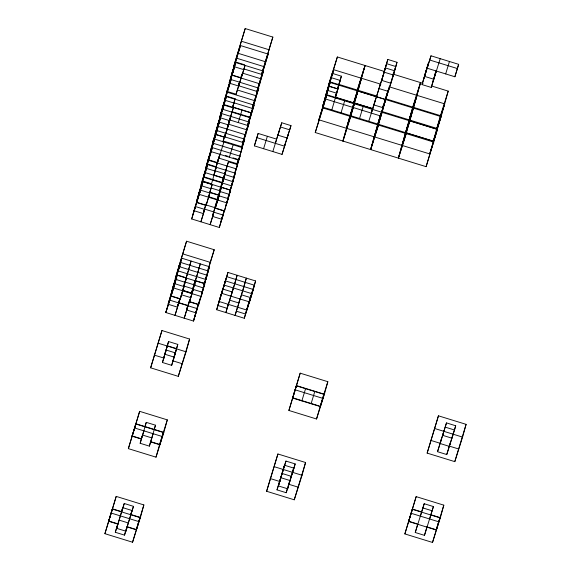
<?xml version="1.0" encoding="UTF-8"?>
<svg xmlns="http://www.w3.org/2000/svg" width="571" height="571" viewBox="0 0 571 571"><rect width="100%" height="100%" fill="white"/><g stroke="black" fill="none" stroke-linecap="round" stroke-linejoin="round"><path stroke-width="0.86" d="M165.883 312.53L177.181 275.236L204.832 283.766L193.533 321.059L165.797 312.523L169.566 300.089L178.78 302.937L175.011 315.363L178.78 302.937M104.907 533.692L116.213 496.399L143.856 504.928L140.345 517.69L132.558 542.222L104.907 533.692L116.213 496.399M128.361 448.635L139.659 411.341L167.31 419.871L163.791 432.625L156.011 457.164L128.361 448.635L139.659 411.341M150.637 367.824L161.943 330.53L189.593 339.053L186.075 351.815L178.288 376.353L150.637 367.824L161.943 330.53M170.572 295.514L181.871 258.22L209.521 266.75L201.984 292.202M176.939 279.019L175.261 278.505L186.567 241.212L214.211 249.741L205.332 279.419M221.42 187.331L217.651 199.764L221.42 187.331L230.634 190.179L219.328 227.486L191.678 218.957L202.983 181.649L212.205 184.49L208.693 196.103M213.961 138.146L210.442 150.908L218.222 126.377L221.662 113.586L249.391 122.144L241.847 147.589M245.195 28.55L233.896 65.843L245.195 28.55L272.845 37.079L261.539 74.373L243.945 68.948M169.566 300.089L168.395 304.343L177.61 307.191M181.871 258.22L168.145 304.015L171.907 291.588M216.473 129.945L215.303 134.199L224.517 137.04L222.961 141.951M125.934 531.201L127.112 526.947L136.326 529.795L140.095 517.362L130.873 514.521L125.934 531.201L116.72 528.361L117.89 524.107L108.676 521.266L109.846 517.012L112.444 508.832L121.659 511.673L124.257 503.501L133.471 506.341L124.514 535.127L115.299 532.286L117.769 523.942M144.984 426.451L146.283 422.362L155.498 425.202L149.388 446.137L140.173 443.296L141.344 439.042L132.129 436.201L135.891 423.768L163.542 432.297L159.78 444.73L150.558 441.89L153.156 433.71M195.439 206.545L194.268 210.799L203.483 213.64L200.892 221.819L204.661 209.386L195.439 206.545L192.848 214.725M194.026 210.449L197.794 198.023M198.965 193.769L202.484 181.007L211.698 183.855M211.862 146.983L208.344 159.744L217.558 162.585L219.906 154.077M217.722 125.72L221.241 112.958M222.419 108.704L225.93 95.942L235.152 98.79L232.804 107.291M230.627 78.934L229.449 83.188L238.671 86.028L239.841 81.774L236.073 94.208L226.858 91.36L234.638 66.828L243.86 69.669L236.073 94.208M231.797 74.68L235.316 61.918L244.531 64.759M226.466 130.338L230.877 116.434L224.767 137.368L215.553 134.528L219.064 121.766M108.676 521.266L112.444 508.832M132.129 436.201L135.891 423.768M174.59 283.416L173.42 287.67L176.011 279.49L185.225 282.331L182.891 289.69M188.744 269.569L186.153 277.749L176.931 274.908L180.7 262.474L208.351 271.004L204.582 283.437L195.368 280.597L194.197 284.843L184.975 282.003M200.392 189.822L199.222 194.076L201.813 185.903L211.027 188.744M212.112 147.311L210.942 151.565L238.592 160.094L242.354 147.661L214.703 139.131L206.923 163.67M220.32 117.54L221.491 113.286M233.218 70.754L232.047 75.008L241.262 77.849L242.432 73.595M165.797 312.523L173.663 287.998L177.181 275.236M175.261 278.505L186.567 241.212M191.678 218.978L202.983 181.649L230.627 190.193L225.802 205.424M207.673 164.655L196.367 201.948L207.673 164.655L235.323 173.184L229.207 194.119L230.149 190.714M212.362 147.639L201.063 184.933L212.362 147.639L240.013 156.168L232.732 180.771M217.051 130.623L205.753 167.924L217.051 130.623L244.702 139.153L237.158 164.605M226.43 96.599L215.131 133.892L226.43 96.599L254.081 105.128L242.782 142.422L224.346 136.74M231.119 79.59L219.821 116.884L231.119 79.59L258.77 88.12L247.471 125.413L229.877 119.981M235.809 62.574L224.51 99.868L235.809 62.574L263.459 71.104L252.161 108.397L233.732 102.716M240.505 45.566L229.199 82.859L240.505 45.566L268.156 54.095L256.85 91.389L238.421 85.7L239.121 83.145M178.066 304.307L177.36 306.863L179.951 298.683L170.736 295.842M203.476 212.448L205.71 204.953M225.024 173.862L214.967 170.765L215.902 167.36M217.08 163.106L216.138 166.511L220.028 154.241M218.015 159.709L217.315 162.257L219.128 156.533M224.753 136.191L225.452 133.635L224.653 136.062M141.579 438.193L142.279 435.644M162.45 362.485L168.559 341.551L177.781 344.392L174.262 357.153L171.664 365.326L162.45 362.485L168.559 341.551M200.157 299.632L202.491 292.273L193.269 289.426L188.08 305.785L178.866 302.944L180.036 298.69M203.483 213.64L204.661 209.386M203.504 212.476L206.538 202.562M235.074 172.856L237.664 164.676L228.45 161.829L222.09 182.442L203.654 176.753L207.173 163.998L216.388 166.839L211.313 184.504M241.248 76.671L241.954 74.116M224.767 137.368L225.702 133.971M228.286 124.614L225.938 133.114L228.536 124.942L219.314 122.094L216.723 130.274M116.72 528.361L122.829 507.426L121.537 511.509M140.173 443.296L146.283 422.362M180.286 299.018L184.055 286.585L174.84 283.744L171.072 296.171L180.286 299.018L182.634 290.511L191.849 293.351L195.617 280.925L189.508 301.859L198.722 304.7L199.893 300.446M183.105 288.812L186.403 278.077L185.225 282.331M186.153 277.749L186.853 275.201M206.088 205.446L209.85 193.012L200.635 190.172L198.044 198.351L196.867 202.605L206.088 205.446L209.85 193.012M229.77 119.532L230.705 116.127M115.299 532.286L124.257 503.501M223.925 141.979L214.967 170.765M216.302 129.638L224.089 105.107L233.303 107.948L229.799 119.567M243.86 69.669L245.03 65.415L240.098 80.954M124.514 535.127L125.684 530.873M187.752 305.449L186.574 309.703L189.172 301.524M213.633 211.884L212.455 216.138L216.223 203.704L213.633 211.884L204.411 209.043M187.995 305.778L184.233 318.211L187.995 305.778L197.216 308.618L193.448 321.052L197.052 308.297M149.388 446.137L150.558 441.89M171.664 365.326L172.606 361.928M188.08 305.785L189.258 301.531M193.712 285.372L191.599 293.023L183.22 290.439M194.647 281.967L193.947 284.515L194.725 282.067M212.705 216.466L213.882 212.212L223.097 215.06L221.926 219.307L212.705 216.466L210.114 224.646L213.882 212.212M242.018 110.139L238.257 122.565M131.109 513.672L131.815 511.116M225.695 206.859L224.524 211.113L215.31 208.272L219.071 195.839L228.293 198.679L225.952 206.045M219.992 191.278L226.102 170.336L214.803 207.63M224.681 174.262L225.852 170.008M193.269 289.426L189.508 301.859M219.071 195.839L215.31 208.272M228.45 161.829L219.492 190.621M233.139 144.82L229.371 157.253M132.558 542.222L143.856 504.928M156.011 457.164L160.337 441.861M178.288 376.353L189.593 339.053M203.619 284.479L204.09 282.781M219.328 227.486L221.441 219.835M221.912 218.129L224.146 210.642M242.782 142.422L254.081 105.128M247.471 125.413L258.77 88.12M252.161 108.397L263.459 71.104M256.85 91.389L268.156 54.095M261.539 74.373L272.845 37.079M136.326 529.795L140.095 517.362M159.78 444.73L163.542 432.297M220.991 112.63L223.589 104.45L251.24 112.979L250.062 117.233L232.468 111.809M201.299 295.343L202.241 291.945M227.808 199.208L226.865 202.605L229.463 194.425L220.249 191.585M231.319 186.46L230.384 189.865L232.975 181.685L223.761 178.844L218.051 196.838M232.49 182.213L231.555 185.611L234.146 177.431L224.931 174.59L222.34 182.77M233.896 177.103L234.602 174.555M276.578 139.124L281.767 122.765L290.989 125.613L282.031 154.398L254.38 145.869L258.149 133.436L276.578 139.124L275.408 143.378M254.38 145.869L258.149 133.436M216.659 309.732L227.957 272.438L255.608 280.968L252.089 293.73L244.309 318.261L216.659 309.732L227.957 272.438M222.769 288.79L219.25 301.552L246.9 310.082L249.013 302.423M225.359 280.618L221.848 293.373L249.498 301.902L253.01 289.147M267.364 136.283L263.595 148.71M228.343 304.229L225.873 312.573L237.172 275.279L235.88 279.369M227.279 307.469L227.986 304.921M228.464 304.393L229.642 300.146L238.856 302.987L240.155 298.897M231.062 296.221L232.233 291.967L223.018 289.119M232.468 291.117L233.175 288.562M279.176 130.945L278.006 135.199L287.22 138.039L288.391 133.785M272.817 151.558L281.767 122.765M237.557 307.077L235.088 315.42L246.394 278.127L244.831 283.03M237.686 307.241L239.799 299.582M240.277 299.061L244.045 286.628M282.031 154.398L285.536 142.786M285.564 142.814L284.622 146.219L256.979 137.69M244.309 318.261L247.122 308.055M250.184 298.176L249.249 301.574L254.438 285.222L226.787 276.692L219 301.224M385.539 99.554L378.416 125.063L370.636 149.595L315.249 132.536L326.548 95.243L437.407 129.374L426.109 166.668L370.722 149.602L377.759 124.085L385.539 99.554L330.152 82.488L318.854 119.782L326.633 95.243M384.369 71.461L337.361 56.979L329.574 81.517L322.615 107.077L328.732 86.135L337.946 88.983L331.837 109.918M315.249 132.536L323.036 107.998L330.152 82.488M333.757 69.733L322.458 107.027L333.757 69.733L380.85 84.215M337.361 56.979L326.062 94.272L328.732 86.135M336.212 93.715L335.512 96.263L337.611 89.754M337.854 87.763L338.56 85.207M341.387 76.179L337.868 88.94L328.653 86.093L332.172 73.338L341.387 76.179L338.796 84.358L377.424 96.249M344.82 100.332L341.051 112.765M350.808 113.001L346.59 128.318L354.37 103.779M350.894 113.008L350.266 115.606L357.974 91.025L365.012 65.508L357.225 90.04M353.706 102.801L365.097 65.515L353.792 102.809L373.063 108.754L335.191 97.113M351.058 113.058L350.351 115.613L354.12 103.18M352.864 107.427L354.034 103.173M354.198 103.772L342.9 141.066L350.023 115.549L357.803 91.017M361.407 78.263L350.765 116.534L342.985 141.066M363.334 106.02L359.566 118.454M266.614 491.274L277.913 453.981L305.564 462.51L302.045 475.272L294.258 499.803L266.614 491.274L277.913 453.981M288.89 410.463L300.189 373.17L327.84 381.699L324.321 394.461L316.541 418.993L288.89 410.463L300.189 373.17M292.659 398.037L296.42 385.603L324.071 394.133L322.9 398.387L320.31 406.566L292.659 398.037L296.42 385.603M371.378 113.122L372.549 108.868L326.384 94.643M375.147 100.689L373.976 104.943L383.191 107.783M380.257 84.308L379.08 88.562L388.301 91.403L389.472 87.149M371.771 111.316L384.269 72.203L387.788 59.448L397.002 62.289L393.49 75.051L377.845 124.093M370.636 149.595L374.155 136.84L382.02 112.309M276.999 489.868L285.957 461.075L295.171 463.923L294.001 468.177L286.214 492.709L276.999 489.868L285.957 461.075M379.016 119.839L374.326 136.847L382.106 112.316L388.201 90.197L385.653 97.798M379.487 118.14L380.186 115.585M380.743 113.886L378.002 124.143L386.96 95.35M278.42 485.942L284.536 465.001L278.42 485.942L287.641 488.783L293.515 468.698L292.195 472.752M381.535 112.558L380.593 115.963L325.213 98.897M305.642 388.444L301.873 400.878M385.703 99.582L388.758 88.505M391.834 79.826L390.892 83.223L381.678 80.383L387.788 59.448M393.005 75.572L392.063 78.969L394.661 70.797L385.446 67.949L368.787 121.295M286.214 492.709L287.391 488.455M287.641 488.783L289.982 480.275L288.169 486M290.453 478.577L291.153 476.021M314.857 391.292L311.088 403.718M294.258 499.803L305.564 462.51M316.541 418.993L322.472 398.622M320.31 406.566L324.071 394.133M392.834 74.052L420.477 82.581L412.697 107.112L402.063 145.384L409.842 120.852L416.88 95.336L409.093 119.867M423.082 83.359L420.563 82.588L413.447 108.097L405.574 132.629M440.22 58.649L431.269 87.434L422.048 84.594L428.164 63.652L424.646 76.414L433.86 79.255L436.208 70.754L434.909 74.837M428.414 63.981L427.236 68.234L454.887 76.764L458.656 64.337L431.005 55.808L423.225 80.34M422.048 84.594L431.005 55.808M431.269 87.434L433.375 79.783M449.441 61.49L445.673 73.923M426.109 166.668L437.407 129.374M429.706 153.913L441.012 116.62L429.706 153.913L318.768 119.774M405.66 132.629L433.31 141.158L440.434 115.649L448.214 91.117L431.455 85.943M433.31 141.158L441.098 116.627L448.214 91.117M454.887 76.764L458.656 64.337M404.86 533.921L416.159 496.627L443.81 505.157L440.291 517.918L432.511 542.45L404.86 533.921L416.159 496.627M427.144 453.11L438.442 415.816L466.093 424.346L462.574 437.108L454.787 461.639L427.144 453.11L438.442 415.816M421.612 511.902L424.203 503.722L433.425 506.57L430.827 514.742L440.048 517.59L436.28 530.016L408.629 521.487L412.398 509.061L421.612 511.902L420.442 516.155M408.629 521.487L412.398 509.061M433.425 506.57L424.467 535.355L415.253 532.507L417.722 524.171M437.529 451.697L446.486 422.911L455.701 425.759L454.53 430.006L446.743 454.545L437.529 451.697L446.486 422.911M441.297 439.27L440.127 443.524L449.341 446.365L450.512 442.111M443.888 431.091L442.718 435.345L451.932 438.185L453.11 433.931M415.253 532.507L424.203 503.722M424.467 535.355L426.68 527.832M446.743 454.545L455.701 425.759M429.656 518.996L430.591 515.599M432.511 542.45L443.81 505.157M454.787 461.639L466.093 424.346M436.28 530.016L437.45 525.763M231.548 74.351L234.139 66.172M230.377 78.605L232.968 70.426M222.169 108.376L224.76 100.196L233.974 103.044L232.683 107.127M217.48 125.392L220.071 117.212M221.741 113.615L212.705 142.379L220.492 117.84L229.706 120.688L224.774 136.226M215.553 134.528L218.143 126.348L245.873 134.906M208.094 159.416L210.692 151.236M203.404 176.425L206.003 168.252L215.217 171.093L213.918 175.183M202.234 180.679L204.825 172.499L223.261 178.188M198.715 193.441L201.306 185.261M197.545 197.694L200.135 189.515M172.92 287.013L175.511 278.834L171.743 291.26M176.931 274.908L179.53 266.728L207.18 275.258L204.582 283.437M240.627 78.177L241.405 75.722M238.421 85.7L239.713 81.61M235.152 98.79L232.554 106.963L250.99 112.651M228.636 122.672L229.414 120.217M229.927 118.582L233.303 107.948M228.757 122.836L229.535 120.381M224.132 137.697L223.097 140.966L241.612 146.676L249.391 122.144M216.388 166.839L213.797 175.019L223.846 178.116M209.607 192.67L212.205 184.49M189.536 265.972L191.092 261.068L185.24 281.189M188.623 269.405L189.915 265.322M184.854 281.838L183.555 285.928L192.777 288.769M178.53 302.609L179.572 299.332M178.866 302.944L184.055 286.585M164.798 353.977L167.389 345.805L176.603 348.645L174.012 356.825M163.62 358.231L166.218 350.052L175.433 352.899L172.842 361.079L177.781 344.392M141.344 439.042L143.935 430.862M198.751 268.813L200.307 263.909L194.197 284.843M197.837 272.253L199.136 268.163M191.214 293.68L197.959 272.417M248.642 121.159L251.24 112.979M238.528 158.617L236.915 163.691L218.486 158.003M241.212 150.152L244.702 139.153M234.909 172.242L236.251 168.01M236.794 166.318L240.013 156.168M233.775 176.939L234.553 174.49M232.097 183.334L235.323 173.184M154.206 429.292L155.498 425.202M228.043 197.223L228.821 194.775M229.342 193.134L230.12 190.685M227.508 199.479L228.95 194.939M221.933 218.165L224.267 210.806L215.053 207.958M220.763 222.419L223.097 215.06M207.501 270.89L214.211 249.741M131.009 513.536L131.787 511.081M203.719 284.494L204.254 282.802M125.948 530.059L126.726 527.604M131.137 513.7L133.471 506.341M204.154 283.673L209.521 266.75M196.966 308.29L200.271 298.148M201.884 293.073L204.832 283.766M195.796 312.544L198.387 304.364L190.007 301.781M194.618 316.798L197.216 308.618M201.327 295.378L203.661 288.02L194.447 285.172M160.872 440.17L167.31 419.871M234.445 284.444L236.001 279.533M229.899 299.325L230.941 296.056M231.719 293.601L234.831 283.787M285.8 141.965L290.989 125.613M243.66 287.284L245.216 282.374M248.092 304.657L249.97 298.733M250.419 297.32L255.608 280.968M246.915 308.94L248.985 302.394M328.404 85.764L331.002 77.592L340.216 80.432L337.618 88.612M324.963 98.569L327.554 90.389L336.776 93.237L335.477 97.327M337.225 90.411L339.046 84.686L329.824 81.846M335.348 97.163L337.946 88.983M353.627 102.794L361.493 78.27M350.109 115.556L357.889 91.025M346.419 128.304L354.284 103.772M384.019 71.875L386.617 63.695L395.831 66.543L393.241 74.722L397.002 62.289M382.784 107.105L383.591 104.572M382.87 107.112L385.289 99.497M385.825 97.805L389.315 86.806M386.874 95.328L391.806 79.79M370.722 149.602L378.502 125.07M290.246 479.462L295.171 463.923M420.563 82.588L409.264 119.881L417.051 95.343M409.179 119.874L416.966 95.336M409.757 120.845L401.891 145.377L398.372 158.131L406.152 133.6L413.276 108.083L405.489 132.622L398.458 158.138L406.238 133.607M424.396 76.086L426.987 67.906M323.008 396.931L327.84 381.699M434.788 74.673L435.566 72.224M433.61 78.926L434.388 76.478M432.44 83.18L436.33 70.918M436.829 128.404L444.616 103.865M437.707 524.949L440.048 517.59M429.835 60.055L457.485 68.584M384.269 72.203L393.49 75.051M241.676 41.312L269.326 49.841M389.229 86.806L444.695 103.872L436.915 128.411L381.442 111.338M237.408 53.082L265.058 61.611M385.889 98.84L440.434 115.649M357.974 91.025L441.098 116.627M236.986 58.321L264.637 66.85M409.842 120.852L437.493 129.381M242.775 73.195L260.369 78.627M232.297 75.336L259.948 83.866M322.372 107.02L433.225 141.158M323.036 107.998L433.889 142.136M237.243 89.954L255.68 95.635M227.601 92.345L255.251 100.874M280.597 127.019L289.811 129.867M222.911 109.361L250.562 117.89M228.707 124.235L246.301 129.667M213.533 143.385L241.183 151.915M225.524 155.562L228.036 156.333M233.061 157.889L237.25 159.181M208.843 160.401L236.494 168.93M204.154 177.41L231.805 185.939M211.113 188.037L220.335 190.878M209.942 192.291L219.157 195.132M209.35 192.356L218.572 195.203L217.401 199.457L208.179 196.61M199.465 194.425L227.115 202.955M205.589 204.789L215.638 207.894M196.617 202.277L205.838 205.117M183.048 253.967L210.699 262.496M178.78 265.743L180.457 266.264M178.359 270.982L206.003 279.512M224.439 285.2L252.089 293.73M241.454 294.807L250.669 297.648M193.697 284.187L195.375 284.708M173.663 287.998L201.313 296.527M227.044 308.319L217.829 305.478L225.609 280.946L253.26 289.476L245.48 314.007L236.266 311.166M181.464 294.764L190.678 297.605M178.616 302.616L187.838 305.456M186.824 310.032L196.039 312.872M445.316 427.165L454.53 430.006M158.424 343.285L186.075 351.815M296.67 385.932L324.321 394.461M434.924 428.578L462.574 437.108M295.25 389.857L322.9 398.387M165.048 354.305L174.262 357.153M154.156 355.062L164.212 358.16M172.592 360.751L181.806 363.591M292.409 397.709L319.218 405.974M430.655 440.348L440.712 443.453M449.092 446.037L458.306 448.877M284.786 465.329L294.001 468.177M423.032 507.976L432.247 510.817M136.141 424.096L163.791 432.625M274.394 466.743L302.045 475.272M412.647 509.389L440.291 517.918M134.72 428.022L162.371 436.551M282.188 473.509L291.403 476.35M411.22 513.315L438.871 521.844M142.764 435.116L151.986 437.964M281.018 477.763L290.232 480.604M131.88 435.873L141.094 438.714M150.309 441.561L159.53 444.402M270.126 478.519L280.183 481.617M288.562 484.201L297.776 487.049M408.379 521.159L416.759 523.743M426.815 526.847L435.195 529.431M123.079 507.755L132.301 510.595M112.694 509.161L140.345 517.69M111.274 513.086L138.917 521.616M119.318 520.181L128.532 523.029M108.426 520.938L117.64 523.778M126.862 526.619L136.076 529.467"/></g></svg>
